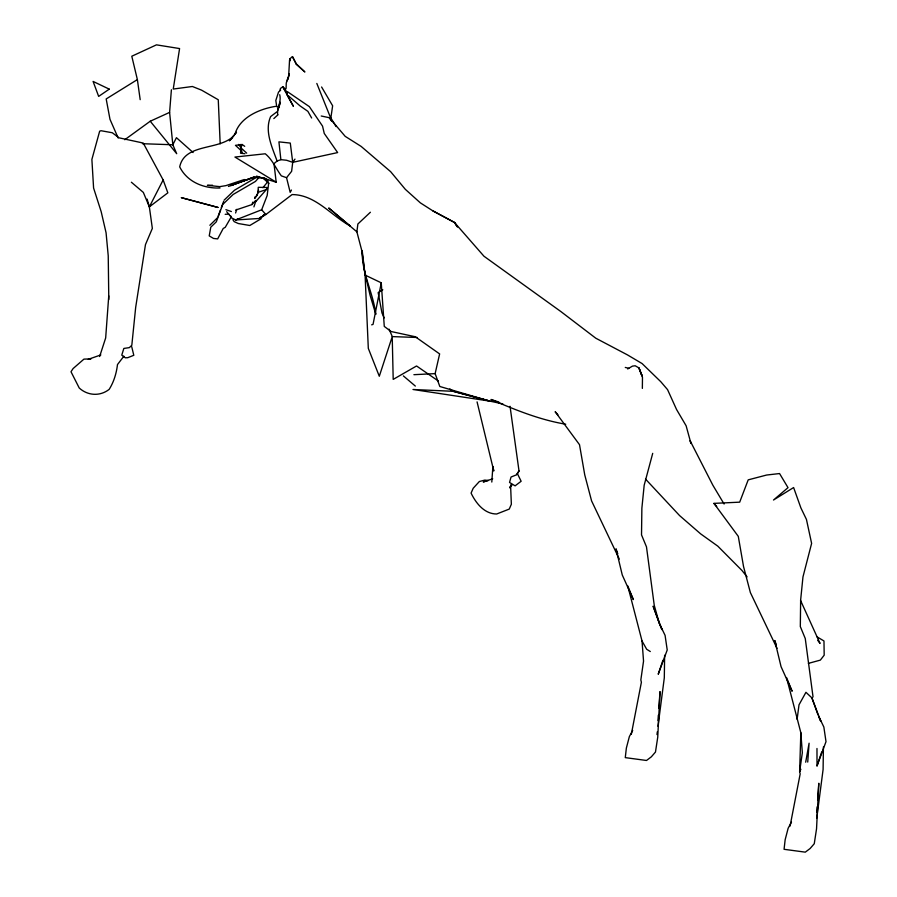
<?xml version="1.0" encoding="UTF-8"?>
<svg xmlns="http://www.w3.org/2000/svg" width="897" height="897" viewBox="0 0 897 897"><rect width="100%" height="100%" fill="white"/><g stroke="black" fill="none" stroke-linecap="round" stroke-linejoin="round"><path stroke-width="1.35" d="M664.632 655.259L664.307 677.807L657.994 726.301M823.412 746.932L823.098 769.48L816.786 817.974M286.087 88.5L286.255 83.062L289.271 73.789M776.129 644.293L774.761 640.503L781.052 666.639L792.118 691.251L786.534 677.549L800.83 732.692L799.631 771.599L800.169 773.943L790.089 826.047M491.803 482.048L492.868 466.552L493.787 470.981L477.069 401.878M657.961 720.695L658.353 715.156M658.835 708.226L660.013 691.587L657.748 737.155L655.472 752.045L651.334 756.833L646.513 760.477L625.276 757.629L626.364 748.076L629.369 736.572L632.699 730.438M816.752 812.368L817.133 806.829M817.627 799.9L818.804 783.26L816.539 828.828L814.263 843.718L810.126 848.506L805.293 852.15L784.068 849.302L785.155 839.749L788.149 828.245L791.479 822.112M807.726 762.08L809.094 743.209L805.697 762.203M124.773 139.73L150.236 121.23L176.698 153.701L172.829 144.765L169.6 112.405L171.394 89.756M108.75 295.875L105.667 337.956L99.634 356.546M642.353 388.401L642.476 377.458L638.967 367.938L635.188 365.763L632.419 366.133L627.676 368.97M280.873 159.655L278.922 141.861L290.292 143.083L292.725 162.335L291.626 171.305L286.547 177.696L281.355 175.868C275.895 168.647 272.598 159.778 265.277 153.779L234.936 157.053L276.186 182.192L274 163.646L277.095 161.045L280.873 159.655L286.603 160.26L292.725 162.335L337.642 152.58L324.266 133.474L322.539 126.118L309.375 106.653L287.376 91.651M656.985 734.553L657.322 731.806M438.353 381.023L416.556 365.976L393.2 379.397L392.224 336.678L379.296 376.258L368.308 348.372L365.09 275.099L361.906 251.048L356.883 231.841L357.869 224.003L370.394 212.241M797.108 719.349L799.014 704.818L805.943 692.305L811.908 697.877L820.766 721.3L818.58 716.198M330.612 119.581L332.641 105.79L321.597 86.998M244.948 153.735L240.564 153.208L240.912 147.837L242.156 144.495L244.702 146.323M287.298 80.775L287.746 78.398M364.799 272.396L370.013 295.012L375.809 314.32C373.174 292.467 361.614 273.069 362.197 250.667L365.09 275.099L381.259 282.813L373.051 324.389L371.661 324.837M631.309 734.374L641.389 682.258L640.839 679.926L643.541 661.111L642.039 641.019L627.754 585.876L633.338 599.577L622.26 574.966L615.981 548.829L617.809 553.875M502.825 403.885L489.874 401.127L439.822 386.495L435.135 373.623L439.631 353.923L415.244 336.734L391.014 331.498L384.275 326.407L381.259 282.813M652.713 453.344L644.181 485.243L641.871 508.229L641.523 534.892L646.479 546.845L654.249 605.307L659.25 623.247L665.081 635.379L667.222 649.977L658.23 674.23L662.917 660.315M255.297 196.465L254.636 198.517L257.114 195.176L258.616 190.343M235.597 212.981L236.763 209.337M279.976 89.992L280.481 88.422L282.757 86.818L285.145 88.803L287.141 93.703L282.757 86.818L293.386 106.283L286.614 93.983M296.29 63.866L304.89 71.984L296.515 64.483L292.456 56.612L290.045 58.63L289.54 60.2L288.677 75.707M235.597 210.089L252.001 204.561L252.786 202.139M256.284 196.589L256.934 194.537M257.114 195.176L257.775 193.124M253.929 206.893L256.026 200.367M266.42 189.536L267.082 187.484L258.28 187.316L257.955 192.395L266.42 189.536L255.544 201.87M280.144 102.202L277.924 109.995L280.312 102.897M287.702 79.586L289.294 74.866M816.976 748.49L817.021 765.903L821.708 752M218.128 216.323L220.427 210.1M221.346 207.611L223.656 201.388M817.021 765.903L826.002 741.651L823.861 727.052L818.613 716.142M230.753 215.897L231.639 217.893L235.664 219.967L261.655 209.786L267.16 195.557L268.651 183.347L263.841 177.651M511.514 484.279L509.743 487.89L511.537 484.346M131.713 346.679L133.799 355.29L127.755 357.69L125.288 357.802L121.779 355.134L123.831 348.44L129.325 347.632L131.814 345.278L135.694 307.245L145.471 244.601L152.344 228.41L149.351 206.871L163.153 179.961L143.251 143.06L119.021 137.824L112.282 132.745L101.058 130.727L99.668 131.175L91.886 159.431L93.591 188.034L101.193 211.737L106.07 232.772L108.234 255.847L108.795 299.486M800.886 769.267L799.631 771.599L802.333 752.785L800.83 732.692M291.447 190.041L290.191 192.362L286.547 177.696M262.866 187.686L268.012 181.508M512.075 484.728L510.662 487.172L511.357 504.249L509.249 509.081L496.691 513.992C484.425 514.026 475.926 503.239 471.082 493.092L473.19 488.271L479.346 481.521L484.806 480.097L488.304 480.512L483.259 481.958L492.711 478.819M262.574 216.693L263.583 214.977M516.84 474.569L519.015 470.981L510.034 406.285M519.015 470.981L516.324 474.894L511.032 477.036L509.552 482.451L515.102 485.849L521.135 481.263L517.558 473.952M292.725 162.335L294.978 159.117M123.876 356.21L117.485 364.563C116.464 373.23 113.841 381.999 109.165 389.376C100.016 396.552 87.693 395.745 79.239 388.009L70.998 371.739L73.106 368.555L83.937 359.125L89.397 358.935M236.483 132.352L234.902 134.438C239.555 117.339 259.682 108.896 275.558 106.373M236.236 132.375L229.374 140.807L232.659 137.622M252.001 204.561L255.365 200.771M238.198 218.879L235.664 219.967L259.412 218.464L261.184 216.603M209.853 225.282L217.668 217.567M262.664 216.278L264.514 214.473M259.558 176.844L255.443 181.429L233.153 194.458L222.748 204.415L216.3 221.828L210.784 227.176L209.225 235.877L213.497 238.445L217.668 238.894L223.23 228.455L225.248 227.322L231.034 217.309L229.845 215.448M224.115 200.143L234.521 190.198L256.811 177.157M273.832 118.583L277.924 114.816M280.638 90.261L278.541 92.043L275.816 100.464L276.713 106.62L279.416 107.192M220.18 143.868L218.263 99.758L201.59 90.16L192.395 86.493L173.244 89.05L179.579 48.561L156.459 44.85L131.792 56.231L137.376 79.598L106.182 98.95L109.983 119.312L118.157 137.97M131.377 182.226L143.341 192.418L149.351 206.871L167.84 192.833L163.153 179.961M277.151 111.643L270.636 116.576C264.245 131.052 272.15 147.209 277.095 161.045M259.412 218.464L265.871 214.529L292.086 194.582C315.273 194.582 331.049 215.415 350.032 225.853L328.706 207.992L356.883 231.841M234.016 135.626C219.619 150.842 184.76 142.78 179.692 166.876C187.159 181.99 203.877 188.65 220.012 188M382.795 289.776L378.164 292.613L381.976 312.986L384.151 317.953M261.274 218.655L249.803 225.495L238.299 223.521L234.184 221.637L232.906 219.765M489.874 401.127L453.265 391.316L412.99 389.489L489.874 401.127L453.265 391.316L449.823 388.939M150.236 121.23L169.6 112.405M228.421 186.453L253.672 177.202L262.933 178.2L268.954 183.235M253.672 177.202L230.787 185.556L255.275 176.944M242.156 144.495L235.463 145.336L240.519 150.046M244.332 179.512L225.909 185.634L219.765 186.632L207.342 185.343L212.511 185.231M100.834 354.932L88.276 359.316L90.788 359.181M808.388 663.376L820.351 660.114L824.186 655.18L823.973 640.963L817.145 636.937M225.181 214.316L228.937 214.091M413.898 374.688L435.135 373.623M777.026 648.34L750.374 592.569L743.535 566.534L738.287 536.361L713.945 503.374L739.689 502.163L748.199 479.861L766.655 475.029L779.56 473.549L788.014 487.654L773.506 500.021L793.61 487.542L800.909 507.96L806.437 519.397L811.617 543.403L802.972 576.917L800.651 599.902L800.315 626.566L805.259 638.518L813.041 696.98M142.444 143.711L172.829 144.765L176.44 137.678L193.124 152.535M417.195 337.474L392.325 336.61L389.051 329.154M565.738 424.203C539.792 419.897 515.091 409.761 490.995 399.479L498.844 402.024M321.227 116.005L329.322 117.709L345.199 136.355L361.143 146.413L390.621 171.652L405.321 189.323L420.334 202.845L432.758 210.806L454.824 222.635L457.504 227.12M225.887 209.685L231.381 211.546M625.287 367.445L628.797 368.275M256.542 176.126L276.186 182.192M432.758 210.806L454.824 222.635M650.303 651.536L646.659 649.249L642.039 641.019M264.794 178.211L267.799 180.342M403.358 375.899L415.333 386.08M288.116 95.587L299.99 105.846L307.873 111.34L311.651 118M229.531 215.213L226.694 211.681M246.697 153.14L240.912 147.837L238.725 144.395M645.504 479.088L679.556 515.551L700.635 533.861L717.813 546.161L741.976 570.492L747.089 576.872M713.945 503.374L716.714 506.469M557.923 414.795L555.153 411.701L579.507 444.688L584.743 474.861L591.583 500.896L619.311 559.1M261.655 209.786L265.871 214.529M817.672 640.245L820.049 643.441L800.539 600.407M329.322 117.709L331.655 121.162M456.607 225.909L454.51 222.512L483.965 256.228L560.827 311.528L595.765 338.191L627.564 354.954L642.117 363.577L660.809 381.741L667.57 389.646L676.585 409.559L686.115 425.761L690.959 443.432L690.376 441.616M336.072 126.578L330.298 117.059L316.82 83.443M724.103 504.036L712.868 485.232L690.085 440.707M296.515 64.483L292.456 56.612M659.8 624.525L661.975 629.627L653.128 606.204L659.25 623.247M811.908 697.877L818.03 714.931M147.119 199.112L149.351 206.871M242.224 153.443L240.329 144.451M137.376 79.598L140.179 99.657M290.045 58.63L290.213 60.704M279.718 94.69C281.613 101.809 276.881 107.92 277.633 114.816M109.277 89.151L98.659 96.405L93.097 81.436L109.277 89.151M217.993 207.398L181.272 197.643L217.881 207.454M641.725 374.823L638.967 367.938L641.96 375.809L641.725 374.823"/></g></svg>
